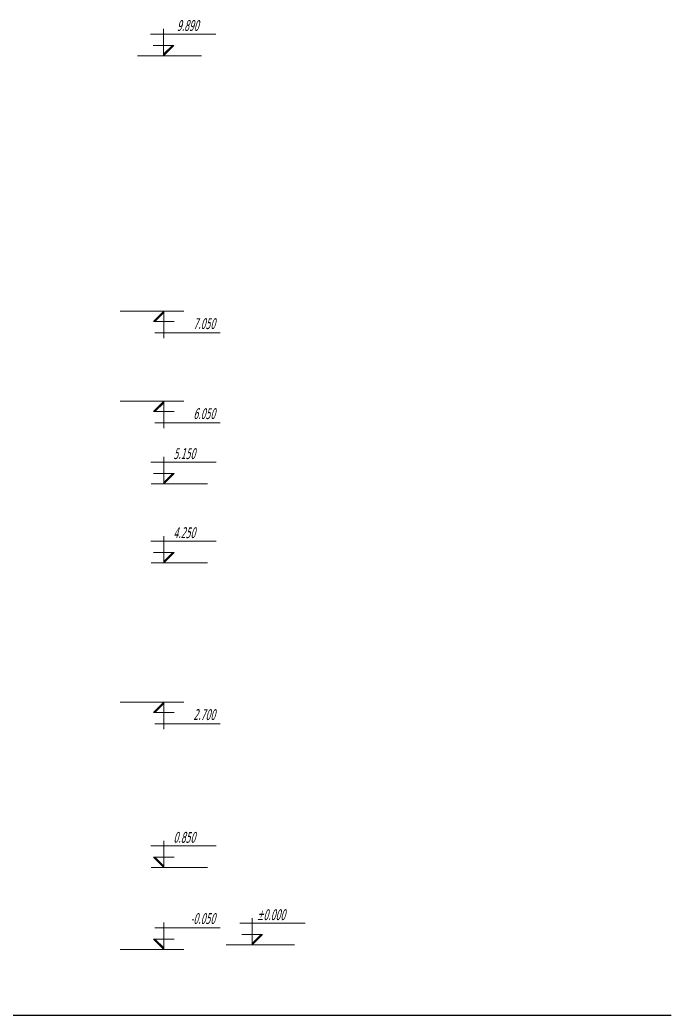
# Model space of a CAD drawing. Header units: millimetres. Extents: x 574812 to 785403, y 231698 to 285481.
# Drawn here: x 735012 to 742255, y 269263 to 280326 of the extents above; entities that cross this region are included whole.
import ezdxf

# ---------------------------------------------------------------- set-up
doc = ezdxf.new("R2010")
doc.units = ezdxf.units.MM
doc.layers.add('Баллюстрада', color=7, linetype='Continuous', lineweight=5)
doc.layers.add('ОТМЕТКИ', color=240, linetype='Continuous', lineweight=5)
doc.styles.get("Standard").update_dxf_attribs({"font": 'TAHOMA.TTF', "width": 0.6, "oblique": 15, "height": 220})

msp = doc.modelspace()

# ---------------------------------------------------------------- linework, layer by layer
at = {"layer": 'Баллюстрада', "lineweight": 30}
msp.add_line((704255.3, 269263.1), (742255.3, 269263.1), dxfattribs=at)
at = {"layer": 'ОТМЕТКИ', "linetype": 'ByBlock', "ltscale": 10}
for p, q in [((737192.3, 280168.7), (736463.3, 280168.7)), ((736609.7, 280227.1), (736609.7, 279927.2)), ((736725.6, 280043.2), (736493.7, 280043.2)), ((736609.7, 279927.2), (736725.6, 280043.2)), ((736609.7, 279944.2), (736708.6, 280043.2)), ((736321.2, 279927.2), (737030.6, 279927.2)), ((736807.9, 279927.2), (736611.6, 279927.2)), ((736126.6, 277088.9), (736836, 277088.9)), ((736613.2, 277088.9), (736497.3, 276973)), ((736613.2, 277071.9), (736514.3, 276973)), ((736613.2, 276789.1), (736613.2, 277088.9)), ((736497.3, 276973), (736729.2, 276973)), ((736511.2, 276847.4), (737240.1, 276847.4)), ((736126.6, 276088.2), (736836, 276088.2)), ((736613.2, 276088.2), (736497.3, 275972.2)), ((736613.2, 276071.2), (736514.3, 275972.2)), ((736613.2, 275788.3), (736613.2, 276088.2)), ((736497.3, 275972.2), (736729.2, 275972.2)), ((736511.2, 275846.7), (737240.1, 275846.7)), ((737196, 275409.7), (736467.1, 275409.7)), ((736613.4, 275468), (736613.4, 275168.2)), ((736729.4, 275284.1), (736497.5, 275284.1)), ((736613.4, 275168.2), (736729.4, 275284.1)), ((736613.4, 275185.2), (736712.4, 275284.1)), ((737100.1, 275168.2), (736471.9, 275168.2)), ((736613.4, 274588.9), (736613.4, 274289)), ((737196, 274530.5), (736467.1, 274530.5)), ((736729.4, 274405), (736497.5, 274405)), ((736613.4, 274289), (736729.4, 274405)), ((736613.4, 274306), (736712.4, 274405)), ((737100.1, 274289), (736471.9, 274289)), ((736126.6, 272742.4), (736836, 272742.4)), ((736613.2, 272742.4), (736497.3, 272626.5)), ((736613.2, 272725.4), (736514.3, 272626.5)), ((736613.2, 272442.6), (736613.2, 272742.4)), ((736497.3, 272626.5), (736729.2, 272626.5)), ((736511.2, 272500.9), (737240.1, 272500.9)), ((736613.4, 271202.1), (736613.4, 270902.2)), ((737196, 271143.7), (736467.1, 271143.7)), ((736613.4, 270902.2), (736497.5, 271018.2)), ((736497.5, 271018.2), (736729.4, 271018.2)), ((736613.4, 270919.2), (736514.5, 271018.2)), ((737100.1, 270902.2), (736471.9, 270902.2)), ((736613.2, 270292.2), (736613.2, 269992.4)), ((738186.4, 270283.9), (737457.5, 270283.9)), ((737596.2, 270342.2), (737596.2, 270042.4)), ((736511.2, 270233.9), (737240.1, 270233.9)), ((736613.2, 269992.4), (736497.3, 270108.3)), ((736497.3, 270108.3), (736729.2, 270108.3)), ((736613.2, 270009.4), (736514.3, 270108.3)), ((737712.1, 270158.3), (737480.3, 270158.3)), ((737596.2, 270042.4), (737712.1, 270158.3)), ((737596.2, 270059.4), (737695.2, 270158.3)), ((736126.6, 269992.4), (736836, 269992.4)), ((737305.2, 270042.4), (738014.6, 270042.4)), ((738065.7, 270042.4), (737869.4, 270042.4))]:
    msp.add_line(p, q, dxfattribs=at)

# ---------------------------------------------------------------- texts
at = {"layer": 'ОТМЕТКИ', "linetype": 'ByBlock', "ltscale": 10, "char_height": 120, "width": 582}
for s, insert, attachment_point in [('9.8{\\fTahoma|b0|i0|c204|p34;9}0', (737001, 280324), 3), ('7.050', (737184.2, 277010.3), 3), ('6.050', (737184.2, 276009.5), 3), ('5.1{\\fTahoma|b0|i0|c204|p34;5}0', (736719.5, 275565), 1), ('4.2{\\fTahoma|b0|i0|c204|p34;5}0', (736719.5, 274685.8), 1), ('2.7{\\fTahoma|b0|i0|c204|p34;0}0', (737184.2, 272663.7), 3), ('0.850', (736719.5, 271299), 1), ('-0.050', (737184.2, 270396.7), 3), ('±0.000', (737648.8, 270439.2), 1)]:
    msp.add_mtext(s, dxfattribs=dict(at, insert=insert, attachment_point=attachment_point))

doc.saveas('drawing.dxf')
